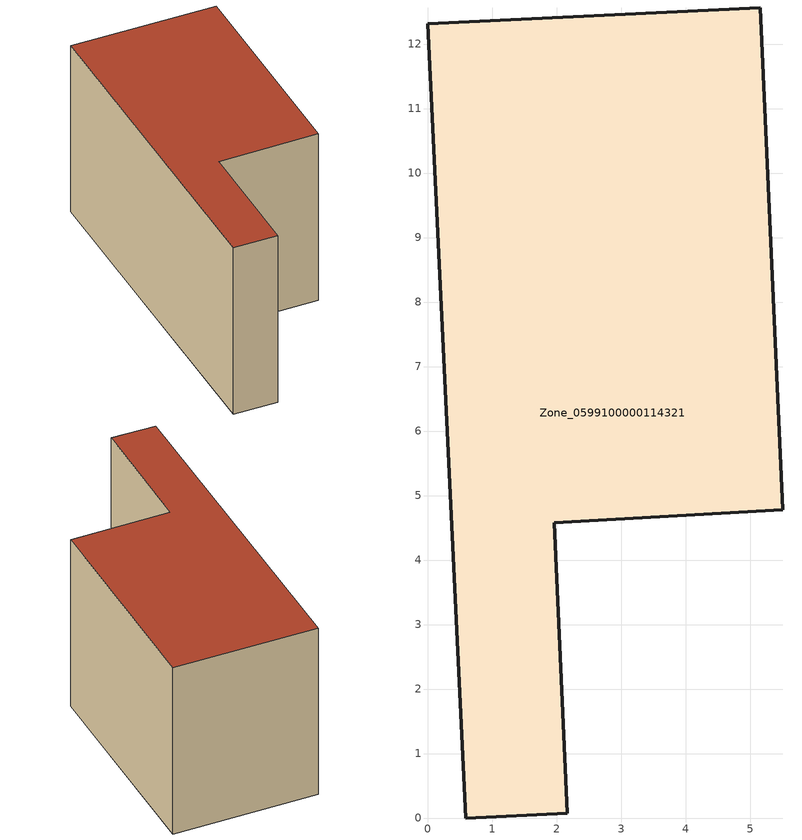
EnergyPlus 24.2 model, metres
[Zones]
Zone_0599100000114321
 floor ground (C_G): 0,12.31 5.15,12.56 5.5,4.78 1.96,4.58 2.16,0.07 0.59,0 z0
 wall outside (C_F): 5.15,12.56 0,12.31 0.59,0 2.16,0.07 1.96,4.58 5.5,4.78 5.15,12.56 z0:6.54
 roof outside (C_R): 0,12.31 0.59,0 2.16,0.07 1.96,4.58 5.5,4.78 5.15,12.56 z6.54
[BUILDING]
Pand.0599100000114321: North Axis=0; Terrain=City; Loads Convergence Tolerance Value=0.04; Temperature Convergence Tolerance Value=0.4; Solar Distribution=FullExterior; Maximum Number of Warmup Days=25; Minimum Number of Warmup Days=1
[Site:Location]
Rotterdam.The.Hague.AP_ZH_NLD Design_Conditions: Latitude=51.96; Longitude=4.45; Time Zone=1; Elevation=-4.5
[SITE:GROUNDTEMPERATURE:BUILDINGSURFACE]
18, 18, 18, 18, 18, 18, 18, 18, 18, 18, 18, 18
[MATERIAL] Thermal Absorptance=0.9; Solar Absorptance=0.7; Visible Absorptance=0.7
Name | Roughness | Thickness | Conductivity | Density | Specific Heat
G.TI.1946 | MediumSmooth | 0.15 | 1 | 540 | 1210
F.TI.1946 | Rough | 0.3 | 0.857143 | 1920 | 840
R.TI.1946 | MediumRough | 0.2 | 0.1 | 1500 | 1000
[CONSTRUCTION]
C_G: G.TI.1946
C_F: F.TI.1946
C_R: R.TI.1946
[ZONE]
Zone_0599100000114321: Type=1; Multiplier=1; Ceiling Height=Autocalculate; Volume=Autocalculate; Floor Area=autocalculate; Part of Total Floor Area=Yes
[ZONEINFILTRATION:DESIGNFLOWRATE]
Infil_Zone_0599100000114321: Zone or ZoneList or Space or SpaceList=Zone_0599100000114321; Schedule=AlwaysOn; Design Flow Rate Calculation Method=Flow/Area; Flow Rate per Floor Area=0.003; Constant Term Coefficient=1; Temperature Term Coefficient=0; Velocity Term Coefficient=0; Velocity Squared Term Coefficient=0
[HVACTEMPLATE:ZONE:IDEALLOADSAIRSYSTEM]
Zone_0599100000114321: Maximum Heating Supply Air Temperature=50; Minimum Cooling Supply Air Temperature=13; Maximum Heating Supply Air Humidity Ratio=0.0156; Minimum Cooling Supply Air Humidity Ratio=0.0077; Heating Limit=NoLimit; Cooling Limit=NoLimit; Dehumidification Control Type=ConstantSensibleHeatRatio; Cooling Sensible Heat Ratio=0.7; Dehumidification Setpoint=60; Humidification Control Type=None; Humidification Setpoint=30; Outdoor Air Method=None; Outdoor Air Flow Rate per Person=0.00944; Outdoor Air Flow Rate per Zone Floor Area=0; Outdoor Air Flow Rate per Zone=0; Demand Controlled Ventilation Type=None; Outdoor Air Economizer Type=NoEconomizer; Heat Recovery Type=None; Sensible Heat Recovery Effectiveness=0.7; Latent Heat Recovery Effectiveness=0.65
[ZONECONTROL:THERMOSTAT]
ThermostatControl_Zone_0599100000114321: Zone or ZoneList=Zone_0599100000114321; Control Type Schedule=DualSetpointControlType; Control 1=Thermostat_Zone_0599100000114321; Temperature Difference Between Cutout And Setpoint=0
[THERMOSTATSETPOINT:DUALSETPOINT]
Thermostat_Zone_0599100000114321: Heating Setpoint Temperature Schedule=HeatingSetpoint_Zone_0599100000114321; Cooling Setpoint Temperature Schedule=CoolingSetpoint_Zone_0599100000114321
[SCHEDULE:COMPACT]
HeatingSetpoint_Zone_0599100000114321: Through: 12/31, For: AllDays, Until: 24:00, 21
CoolingSetpoint_Zone_0599100000114321: Through: 12/31, For: AllDays, Until: 24:00, 24
DualSetpointControlType: Through: 12/31, For: AllDays, Until: 24:00, 4
AlwaysOn: Through: 12/31, For: AllDays, Until: 24:00, 1
